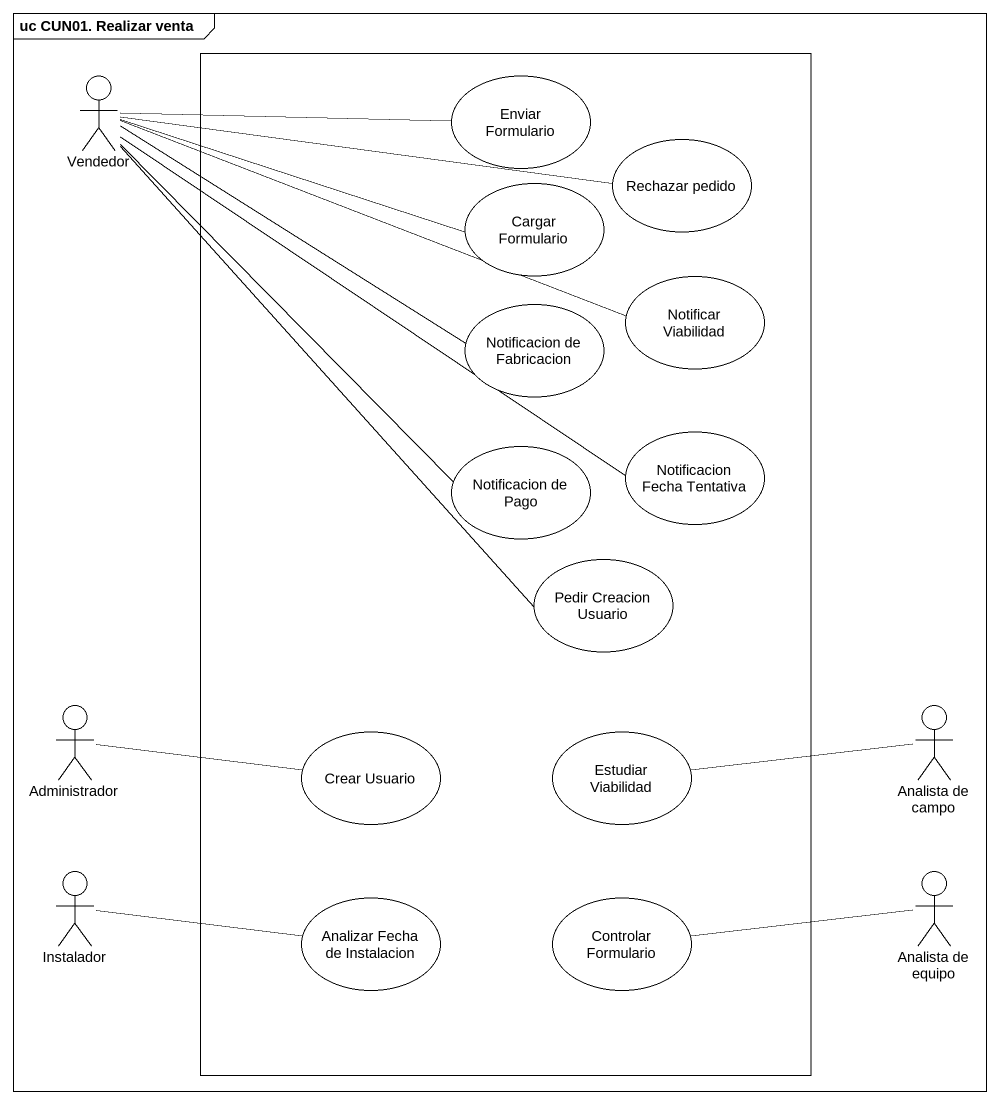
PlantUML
@startuml
mainframe uc CUN01. Realizar venta
actor Vendedor
rectangle " " as rectangle1 {
  usecase "Enviar Formulario" as Enviar_Formulario
  usecase "Rechazar pedido" as Rechazar_pedido
  usecase "Cargar Formulario" as Cargar_Formulario
  usecase "Notificar Viabilidad" as Notificar_Viabilidad
  usecase "Notificacion de Fabricacion" as Notificacion_de_Fabricacion
  usecase "Notificacion de Pago" as Notificacion_de_Pago
  usecase "Notificacion Fecha Tentativa" as Notificacion_Fecha_Tentativa
  usecase "Pedir Creacion Usuario" as Pedir_Creacion_Usuario
  usecase "Crear Usuario" as Crear_Usuario
  usecase "Estudiar Viabilidad" as Estudiar_Viabilidad
  usecase "Analizar Fecha de Instalacion" as Analizar_Fecha_de
  usecase "Controlar Formulario" as Controlar_Formulario
}
actor Administrador
actor "Analista de campo" as Analista_de_campo
actor Instalador
actor "Analista de equipo" as Analista_de_equipo
Vendedor -right- Enviar_Formulario
Vendedor -right- Rechazar_pedido
Vendedor -right- Cargar_Formulario
Vendedor -right- Notificar_Viabilidad
Vendedor -right- Notificacion_de_Fabricacion
Vendedor -- Notificacion_de_Pago
Vendedor -right- Notificacion_Fecha_Tentativa
Vendedor -- Pedir_Creacion_Usuario
Administrador -right- Crear_Usuario
Analista_de_campo -left- Estudiar_Viabilidad
Instalador -right- Analizar_Fecha_de
Analista_de_equipo -left- Controlar_Formulario
@enduml
